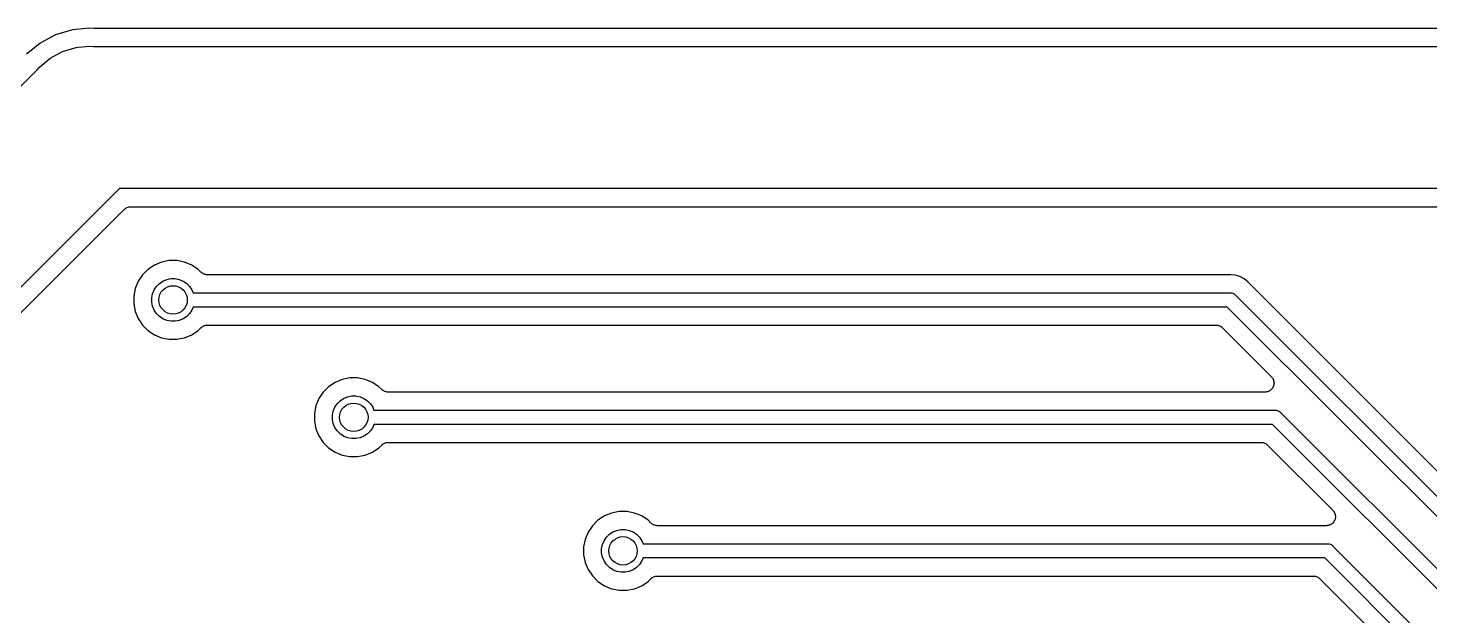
# Model space of a CAD drawing. Extents: x 49 to 143, y -149 to -38.
# Drawn here: x 70 to 89.7, y -79.15 to -70.88 of the extents above; entities that cross this region are included whole.
import ezdxf

# ---------------------------------------------------------------- set-up
doc = ezdxf.new("R2010")
doc.units = 0
doc.layers.add('BLACK', color=7, linetype='CONTINUOUS')

msp = doc.modelspace()

# ---------------------------------------------------------------- linework, layer by layer
at = {"layer": 'BLACK', "linetype": 'CONTINUOUS'}
for p, q in [((70.6202, -70.9001), (70.3838, -70.9718)), ((70.8104, -70.8814), (70.6202, -70.9001)), ((70.8106, -70.8814), (70.8104, -70.8814)), ((70.866, -70.8759), (70.8106, -70.8814)), ((70.9214, -70.8814), (70.866, -70.8759)), ((70.9267, -70.8814), (70.9214, -70.8814)), ((70.9321, -70.882), (70.9267, -70.8814)), ((70.9338, -70.882), (70.9321, -70.882)), ((109.66, -70.882), (70.9338, -70.882)), ((70.1659, -71.0883), (70.018, -71.2097)), ((70.3838, -70.9718), (70.1659, -71.0883)), ((70.7002, -71.1475), (70.866, -71.1312)), ((70.866, -71.1312), (70.9151, -71.136)), ((70.9151, -71.136), (109.679, -71.136)), ((70.018, -71.2097), (69.975, -71.245)), ((70.018, -71.2097), (70.018, -71.2097)), ((70.1555, -71.4255), (70.3077, -71.3005)), ((70.3077, -71.3005), (70.4815, -71.2077)), ((70.4815, -71.2077), (70.67, -71.1505)), ((70.67, -71.1505), (70.7002, -71.1475)), ((64.4786, -77.1092), (70.1242, -71.4636)), ((70.1242, -71.4636), (70.1555, -71.4255)), ((71.2802, -73.136), (66.151, -78.2652)), ((108.22, -73.136), (71.2802, -73.136)), ((70.2309, -74.5445), (71.3482, -73.4272)), ((71.3482, -73.4272), (71.3485, -73.4269)), ((71.3485, -73.4269), (71.3485, -73.4269)), ((71.3485, -73.4269), (71.3486, -73.4269)), ((71.3486, -73.4269), (71.3495, -73.426)), ((71.3495, -73.426), (71.3587, -73.4186)), ((71.3587, -73.4186), (71.3677, -73.4112)), ((71.3677, -73.4112), (71.3683, -73.4109)), ((71.3683, -73.4109), (71.3689, -73.4105)), ((71.3689, -73.4105), (71.3793, -73.4051)), ((71.3793, -73.4051), (71.3896, -73.3996)), ((71.3896, -73.3996), (71.3903, -73.3994)), ((71.3903, -73.3994), (71.3909, -73.3991)), ((71.3909, -73.3991), (71.4021, -73.3958)), ((71.4021, -73.3958), (71.4134, -73.3924)), ((71.4134, -73.3924), (71.414, -73.3924)), ((71.414, -73.3924), (71.4147, -73.3922)), ((71.4147, -73.3922), (71.4263, -73.3911)), ((71.4263, -73.3911), (71.438, -73.39)), ((71.438, -73.39), (107.836, -73.39)), ((71.6812, -74.2711), (71.6041, -74.3482)), ((71.772, -74.2105), (71.6812, -74.2711)), ((71.8728, -74.1687), (71.772, -74.2105)), ((71.9798, -74.1474), (71.8728, -74.1687)), ((72.089, -74.1474), (71.9798, -74.1474)), ((72.196, -74.1687), (72.089, -74.1474)), ((72.2968, -74.2105), (72.196, -74.1687)), ((72.3876, -74.2711), (72.2968, -74.2105)), ((72.4267, -74.3102), (72.3876, -74.2711)), ((71.5435, -74.439), (71.5017, -74.5398)), ((71.6041, -74.3482), (71.5435, -74.439)), ((71.8014, -74.5102), (71.8432, -74.4684)), ((71.8432, -74.4684), (71.8923, -74.4355)), ((71.8923, -74.4355), (71.9469, -74.4129)), ((71.9469, -74.4129), (72.0049, -74.4014)), ((72.0049, -74.4014), (72.0639, -74.4014)), ((72.0639, -74.4014), (72.1219, -74.4129)), ((72.1219, -74.4129), (72.1765, -74.4355)), ((72.1765, -74.4355), (72.2256, -74.4684)), ((72.2256, -74.4684), (72.2674, -74.5102)), ((72.4357, -74.3176), (72.4267, -74.3102)), ((72.4447, -74.3252), (72.4357, -74.3176)), ((72.4453, -74.3255), (72.4447, -74.3252)), ((72.4458, -74.3259), (72.4453, -74.3255)), ((72.4562, -74.3315), (72.4458, -74.3259)), ((72.4664, -74.3371), (72.4562, -74.3315)), ((72.4671, -74.3373), (72.4664, -74.3371)), ((72.4677, -74.3376), (72.4671, -74.3373)), ((72.4789, -74.3411), (72.4677, -74.3376)), ((72.4901, -74.3446), (72.4789, -74.3411)), ((72.4907, -74.3447), (72.4901, -74.3446)), ((72.4914, -74.3449), (72.4907, -74.3447)), ((72.5031, -74.3461), (72.4914, -74.3449)), ((72.5147, -74.3474), (72.5031, -74.3461)), ((72.516, -74.3474), (72.5147, -74.3474)), ((72.5161, -74.3474), (72.516, -74.3474)), ((72.516, -74.3474), (72.516, -74.3474)), ((72.5165, -74.3474), (72.5161, -74.3474)), ((86.8698, -74.3474), (72.5165, -74.3474)), ((86.8751, -74.3469), (86.8698, -74.3474)), ((86.8805, -74.3469), (86.8751, -74.3469)), ((86.8822, -74.3468), (86.8805, -74.3469)), ((86.8934, -74.3457), (86.8822, -74.3468)), ((86.9046, -74.3468), (86.8934, -74.3457)), ((86.9628, -74.3525), (86.9046, -74.3468)), ((86.9046, -74.3468), (86.9046, -74.3468)), ((87.0295, -74.3728), (86.9628, -74.3525)), ((87.091, -74.4056), (87.0295, -74.3728)), ((87.1449, -74.4499), (87.091, -74.4056)), ((87.1521, -74.4586), (87.1449, -74.4499)), ((87.1558, -74.4623), (87.1521, -74.4586)), ((87.1592, -74.4665), (87.1558, -74.4623)), ((87.1604, -74.4678), (87.1592, -74.4665)), ((93.2247, -80.5321), (87.1604, -74.4678)), ((66.4422, -78.3332), (70.2309, -74.5445)), ((70.2309, -74.5445), (70.2309, -74.5445)), ((71.5017, -74.5398), (71.4804, -74.6468)), ((71.4804, -74.6468), (71.4804, -74.756)), ((71.7344, -74.6719), (71.7459, -74.6139)), ((71.7344, -74.7309), (71.7344, -74.6719)), ((71.7459, -74.6139), (71.7685, -74.5593)), ((71.7685, -74.5593), (71.8014, -74.5102)), ((72.2674, -74.5102), (72.3003, -74.5593)), ((72.3003, -74.5593), (72.3177, -74.6014)), ((72.3177, -74.6014), (86.8885, -74.6014)), ((86.8885, -74.6014), (86.8934, -74.6009)), ((86.8934, -74.6009), (86.8983, -74.6014)), ((86.8983, -74.6014), (86.8983, -74.6014)), ((86.8983, -74.6014), (86.913, -74.6028)), ((86.913, -74.6028), (86.9319, -74.6086)), ((86.9319, -74.6086), (86.9492, -74.6178)), ((86.9492, -74.6178), (86.9645, -74.6303)), ((86.9645, -74.6303), (86.9676, -74.6342)), ((86.9676, -74.6342), (93.0584, -80.7249)), ((71.4804, -74.756), (71.5017, -74.863)), ((71.5017, -74.863), (71.5435, -74.9638)), ((71.7459, -74.7889), (71.7344, -74.7309)), ((71.7685, -74.8435), (71.7459, -74.7889)), ((71.8014, -74.8926), (71.7685, -74.8435)), ((72.3003, -74.8435), (72.2674, -74.8926)), ((72.3177, -74.8014), (72.3003, -74.8435)), ((86.852, -74.8014), (72.3177, -74.8014)), ((92.8911, -80.8405), (86.852, -74.8014)), ((71.5435, -74.9638), (71.6041, -75.0546)), ((71.6041, -75.0546), (71.6812, -75.1317)), ((71.8432, -74.9344), (71.8014, -74.8926)), ((71.8923, -74.9673), (71.8432, -74.9344)), ((71.9469, -74.9899), (71.8923, -74.9673)), ((72.0049, -75.0014), (71.9469, -74.9899)), ((72.0639, -75.0014), (72.0049, -75.0014)), ((72.1219, -74.9899), (72.0639, -75.0014)), ((72.1765, -74.9673), (72.1219, -74.9899)), ((72.2256, -74.9344), (72.1765, -74.9673)), ((72.2674, -74.8926), (72.2256, -74.9344)), ((72.4371, -75.084), (72.4462, -75.0766)), ((72.4462, -75.0766), (72.4468, -75.0763)), ((72.4468, -75.0763), (72.4473, -75.0759)), ((72.4473, -75.0759), (72.4578, -75.0705)), ((72.4578, -75.0705), (72.4681, -75.065)), ((72.4681, -75.065), (72.4687, -75.0648)), ((72.4687, -75.0648), (72.4693, -75.0645)), ((72.4693, -75.0645), (72.4806, -75.0612)), ((72.4806, -75.0612), (72.4918, -75.0578)), ((72.4918, -75.0578), (72.4925, -75.0578)), ((72.4925, -75.0578), (72.4931, -75.0576)), ((72.4931, -75.0576), (72.5048, -75.0565)), ((72.5048, -75.0565), (72.5165, -75.0554)), ((72.5165, -75.0554), (86.6942, -75.0554)), ((86.6942, -75.0554), (86.6946, -75.0554)), ((86.6946, -75.0554), (86.6946, -75.0554)), ((86.6946, -75.0554), (86.6946, -75.0554)), ((86.6946, -75.0554), (86.6959, -75.0554)), ((86.6959, -75.0554), (86.7076, -75.0567)), ((86.7076, -75.0567), (86.7193, -75.0579)), ((86.7193, -75.0579), (86.7199, -75.0581)), ((86.7199, -75.0581), (86.7206, -75.0582)), ((86.7206, -75.0582), (86.7318, -75.0617)), ((86.7318, -75.0617), (86.743, -75.0652)), ((86.743, -75.0652), (86.7436, -75.0655)), ((86.7436, -75.0655), (86.7442, -75.0657)), ((86.7442, -75.0657), (86.7545, -75.0713)), ((86.7545, -75.0713), (86.7648, -75.0769)), ((86.7648, -75.0769), (86.7653, -75.0773)), ((86.7653, -75.0773), (86.7659, -75.0776)), ((86.7659, -75.0776), (86.7749, -75.0851)), ((71.6812, -75.1317), (71.772, -75.1923)), ((71.772, -75.1923), (71.8728, -75.2341)), ((71.8728, -75.2341), (71.9798, -75.2554)), ((71.9798, -75.2554), (72.089, -75.2554)), ((72.089, -75.2554), (72.196, -75.2341)), ((72.196, -75.2341), (72.2968, -75.1923)), ((72.2968, -75.1923), (72.3876, -75.1317)), ((72.3876, -75.1317), (72.4267, -75.0926)), ((72.4267, -75.0926), (72.427, -75.0923)), ((72.427, -75.0923), (72.4279, -75.0914)), ((72.427, -75.0923), (72.427, -75.0923)), ((72.427, -75.0923), (72.427, -75.0923)), ((72.4279, -75.0914), (72.4371, -75.084)), ((86.7749, -75.0851), (86.784, -75.0926)), ((86.784, -75.0926), (87.473, -75.7816)), ((74.312, -75.8615), (74.2212, -75.9221)), ((74.4128, -75.8197), (74.312, -75.8615)), ((74.5198, -75.7984), (74.4128, -75.8197)), ((74.629, -75.7984), (74.5198, -75.7984)), ((74.736, -75.8197), (74.629, -75.7984)), ((74.8368, -75.8615), (74.736, -75.8197)), ((74.9276, -75.9221), (74.8368, -75.8615)), ((87.473, -75.7816), (87.4739, -75.7825)), ((87.4739, -75.7825), (87.4739, -75.7825)), ((87.4739, -75.7825), (87.4739, -75.7826)), ((87.4739, -75.7826), (87.4742, -75.7829)), ((87.4742, -75.7829), (87.4819, -75.7925)), ((87.4819, -75.7925), (87.4894, -75.8019)), ((87.4894, -75.8019), (87.4895, -75.8021)), ((87.4895, -75.8021), (87.4897, -75.8022)), ((87.4897, -75.8022), (87.4953, -75.8131)), ((87.4953, -75.8131), (87.5009, -75.8238)), ((87.5009, -75.8238), (87.501, -75.824)), ((87.501, -75.824), (87.5011, -75.8242)), ((87.5011, -75.8242), (87.5045, -75.8359)), ((87.5045, -75.8359), (87.5079, -75.8476)), ((87.5079, -75.8476), (87.5079, -75.8478)), ((87.5079, -75.8478), (87.508, -75.848)), ((87.508, -75.848), (87.5091, -75.8602)), ((87.5091, -75.8602), (87.5102, -75.8723)), ((74.1441, -75.9992), (74.0835, -76.09)), ((74.2212, -75.9221), (74.1441, -75.9992)), ((74.4323, -76.0865), (74.4869, -76.0639)), ((74.4869, -76.0639), (74.5449, -76.0524)), ((74.5449, -76.0524), (74.6039, -76.0524)), ((74.6039, -76.0524), (74.6619, -76.0639)), ((74.6619, -76.0639), (74.7165, -76.0865)), ((74.9667, -75.9612), (74.9276, -75.9221)), ((74.9757, -75.9686), (74.9667, -75.9612)), ((74.9847, -75.9762), (74.9757, -75.9686)), ((74.9853, -75.9765), (74.9847, -75.9762)), ((74.9858, -75.9769), (74.9853, -75.9765)), ((74.9962, -75.9825), (74.9858, -75.9769)), ((75.0064, -75.9881), (74.9962, -75.9825)), ((75.0071, -75.9883), (75.0064, -75.9881)), ((75.0077, -75.9886), (75.0071, -75.9883)), ((75.0189, -75.9921), (75.0077, -75.9886)), ((75.0301, -75.9956), (75.0189, -75.9921)), ((75.0307, -75.9957), (75.0301, -75.9956)), ((75.0314, -75.9959), (75.0307, -75.9957)), ((75.0431, -75.9971), (75.0314, -75.9959)), ((75.0547, -75.9984), (75.0431, -75.9971)), ((75.056, -75.9984), (75.0547, -75.9984)), ((75.0561, -75.9984), (75.056, -75.9984)), ((75.056, -75.9984), (75.056, -75.9984)), ((75.0565, -75.9984), (75.0561, -75.9984)), ((87.3832, -75.9984), (75.0565, -75.9984)), ((87.395, -75.9972), (87.3832, -75.9984)), ((87.4074, -75.9961), (87.395, -75.9972)), ((87.4076, -75.996), (87.4074, -75.9961)), ((87.4078, -75.996), (87.4076, -75.996)), ((87.4192, -75.9925), (87.4078, -75.996)), ((87.4312, -75.989), (87.4192, -75.9925)), ((87.4314, -75.9889), (87.4312, -75.989)), ((87.4316, -75.9888), (87.4314, -75.9889)), ((87.4421, -75.9832), (87.4316, -75.9888)), ((87.4531, -75.9774), (87.4421, -75.9832)), ((87.4532, -75.9773), (87.4531, -75.9774)), ((87.4534, -75.9772), (87.4532, -75.9773)), ((87.4628, -75.9696), (87.4534, -75.9772)), ((87.4723, -75.9618), (87.4628, -75.9696)), ((87.4725, -75.9617), (87.4723, -75.9618)), ((87.4727, -75.9615), (87.4725, -75.9617)), ((87.4803, -75.9523), (87.4727, -75.9615)), ((87.4882, -75.9428), (87.4803, -75.9523)), ((87.4883, -75.9426), (87.4882, -75.9428)), ((87.4885, -75.9424), (87.4883, -75.9426)), ((87.4942, -75.9317), (87.4885, -75.9424)), ((87.5001, -75.921), (87.4942, -75.9317)), ((87.5002, -75.9206), (87.5001, -75.9208)), ((87.5001, -75.9208), (87.5001, -75.921)), ((87.5038, -75.9091), (87.5002, -75.9206)), ((87.5075, -75.8974), (87.5038, -75.9091)), ((87.5076, -75.8969), (87.5075, -75.8971)), ((87.5075, -75.8971), (87.5075, -75.8974)), ((87.5088, -75.8849), (87.5076, -75.8969)), ((87.5102, -75.8727), (87.5088, -75.8849)), ((87.5102, -75.8723), (87.5101, -75.8725)), ((87.5101, -75.8725), (87.5102, -75.8727)), ((74.0417, -76.1908), (74.0204, -76.2978)), ((74.0835, -76.09), (74.0417, -76.1908)), ((74.2744, -76.3229), (74.2859, -76.2649)), ((74.2859, -76.2649), (74.3085, -76.2103)), ((74.3085, -76.2103), (74.3414, -76.1612)), ((74.3414, -76.1612), (74.3832, -76.1194)), ((74.3832, -76.1194), (74.4323, -76.0865)), ((74.7165, -76.0865), (74.7656, -76.1194)), ((74.7656, -76.1194), (74.8074, -76.1612)), ((74.8074, -76.1612), (74.8403, -76.2103)), ((74.8403, -76.2103), (74.8577, -76.2524)), ((74.8577, -76.2524), (87.5235, -76.2524)), ((87.5235, -76.2524), (87.5284, -76.2519)), ((87.5284, -76.2519), (87.5333, -76.2524)), ((87.5333, -76.2524), (87.5333, -76.2524)), ((87.5333, -76.2524), (87.548, -76.2538)), ((87.548, -76.2538), (87.5669, -76.2596)), ((87.5669, -76.2596), (87.5842, -76.2689)), ((74.0204, -76.2978), (74.0204, -76.407)), ((74.0204, -76.407), (74.0417, -76.514)), ((74.2744, -76.3819), (74.2744, -76.3229)), ((74.2859, -76.4399), (74.2744, -76.3819)), ((74.3085, -76.4945), (74.2859, -76.4399)), ((74.8577, -76.4524), (74.8403, -76.4945)), ((87.487, -76.4524), (74.8577, -76.4524)), ((92.102, -81.0674), (87.487, -76.4524)), ((87.5842, -76.2689), (87.5995, -76.2813)), ((87.5995, -76.2813), (87.6026, -76.2852)), ((87.6026, -76.2852), (92.2692, -80.9518)), ((74.0417, -76.514), (74.0835, -76.6148)), ((74.0835, -76.6148), (74.1441, -76.7056)), ((74.3414, -76.5436), (74.3085, -76.4945)), ((74.3832, -76.5854), (74.3414, -76.5436)), ((74.4323, -76.6183), (74.3832, -76.5854)), ((74.4869, -76.6409), (74.4323, -76.6183)), ((74.5449, -76.6524), (74.4869, -76.6409)), ((74.6039, -76.6524), (74.5449, -76.6524)), ((74.6619, -76.6409), (74.6039, -76.6524)), ((74.7165, -76.6183), (74.6619, -76.6409)), ((74.7656, -76.5854), (74.7165, -76.6183)), ((74.8074, -76.5436), (74.7656, -76.5854)), ((74.8403, -76.4945), (74.8074, -76.5436)), ((74.1441, -76.7056), (74.2212, -76.7827)), ((74.2212, -76.7827), (74.312, -76.8433)), ((74.312, -76.8433), (74.4128, -76.8851)), ((74.736, -76.8851), (74.8368, -76.8433)), ((74.8368, -76.8433), (74.9276, -76.7827)), ((74.9276, -76.7827), (74.9667, -76.7436)), ((74.9667, -76.7436), (74.967, -76.7433)), ((74.967, -76.7433), (74.9679, -76.7424)), ((74.967, -76.7433), (74.967, -76.7433)), ((74.967, -76.7433), (74.967, -76.7433)), ((74.9679, -76.7424), (74.9771, -76.735)), ((74.9771, -76.735), (74.9862, -76.7276)), ((74.9862, -76.7276), (74.9868, -76.7273)), ((74.9868, -76.7273), (74.9873, -76.7269)), ((74.9873, -76.7269), (74.9978, -76.7215)), ((74.9978, -76.7215), (75.0081, -76.716)), ((75.0081, -76.716), (75.0087, -76.7158)), ((75.0087, -76.7158), (75.0093, -76.7155)), ((75.0093, -76.7155), (75.0206, -76.7122)), ((75.0206, -76.7122), (75.0318, -76.7088)), ((75.0318, -76.7088), (75.0325, -76.7088)), ((75.0325, -76.7088), (75.0331, -76.7086)), ((75.0331, -76.7086), (75.0448, -76.7075)), ((75.0448, -76.7075), (75.0565, -76.7064)), ((75.0565, -76.7064), (87.3292, -76.7064)), ((87.3292, -76.7064), (87.3296, -76.7064)), ((87.3296, -76.7064), (87.3296, -76.7064)), ((87.3296, -76.7064), (87.3296, -76.7064)), ((87.3296, -76.7064), (87.3309, -76.7064)), ((87.3309, -76.7064), (87.3426, -76.7077)), ((87.3426, -76.7077), (87.3543, -76.7089)), ((87.3543, -76.7089), (87.3549, -76.7091)), ((87.3549, -76.7091), (87.3556, -76.7092)), ((87.3556, -76.7092), (87.3668, -76.7127)), ((87.3668, -76.7127), (87.378, -76.7162)), ((87.378, -76.7162), (87.3786, -76.7165)), ((87.3786, -76.7165), (87.3792, -76.7167)), ((87.3792, -76.7167), (87.3895, -76.7223)), ((87.3895, -76.7223), (87.3998, -76.7279)), ((87.3998, -76.7279), (87.4003, -76.7283)), ((87.4003, -76.7283), (87.4009, -76.7286)), ((87.4009, -76.7286), (87.4099, -76.7361)), ((87.4099, -76.7361), (87.419, -76.7436)), ((87.419, -76.7436), (88.3361, -77.6607)), ((74.4128, -76.8851), (74.5198, -76.9064)), ((74.5198, -76.9064), (74.629, -76.9064)), ((74.629, -76.9064), (74.736, -76.8851)), ((78.0058, -77.8017), (77.9287, -77.8788)), ((78.0966, -77.7411), (78.0058, -77.8017)), ((78.1974, -77.6993), (78.0966, -77.7411)), ((78.3044, -77.678), (78.1974, -77.6993)), ((78.4136, -77.678), (78.3044, -77.678)), ((78.5206, -77.6993), (78.4136, -77.678)), ((78.6214, -77.7411), (78.5206, -77.6993)), ((78.7122, -77.8017), (78.6214, -77.7411)), ((78.7513, -77.8408), (78.7122, -77.8017)), ((78.7603, -77.8482), (78.7513, -77.8408)), ((88.3355, -77.8409), (88.3308, -77.8447)), ((88.3396, -77.836), (88.3355, -77.8409)), ((88.3361, -77.6607), (88.3373, -77.662)), ((88.3373, -77.662), (88.3411, -77.6666)), ((88.3442, -77.8314), (88.3396, -77.836)), ((88.3411, -77.6666), (88.3452, -77.6709)), ((88.3475, -77.8265), (88.3442, -77.8314)), ((88.3452, -77.6709), (88.3488, -77.6763)), ((88.3513, -77.8219), (88.3475, -77.8265)), ((88.3488, -77.6763), (88.3528, -77.6813)), ((88.3544, -77.8162), (88.3513, -77.8219)), ((88.3528, -77.6813), (88.3555, -77.6866)), ((88.358, -77.8109), (88.3544, -77.8162)), ((88.3555, -77.6866), (88.3588, -77.6916)), ((88.3603, -77.8054), (88.358, -77.8109)), ((88.3588, -77.6916), (88.3612, -77.6976)), ((88.3632, -77.8001), (88.3603, -77.8054)), ((88.3612, -77.6976), (88.3642, -77.7034)), ((88.3651, -77.794), (88.3632, -77.8001)), ((88.3642, -77.7034), (88.3659, -77.7091)), ((88.3676, -77.788), (88.3651, -77.794)), ((88.3659, -77.7091), (88.3681, -77.7146)), ((88.3688, -77.7822), (88.3676, -77.788)), ((88.3681, -77.7146), (88.3693, -77.721)), ((88.3706, -77.7765), (88.3688, -77.7822)), ((88.3693, -77.721), (88.3711, -77.7272)), ((88.3713, -77.7701), (88.3706, -77.7765)), ((88.3711, -77.7272), (88.3716, -77.7331)), ((88.3726, -77.7637), (88.3713, -77.7701)), ((88.3716, -77.7331), (88.3728, -77.739)), ((88.3733, -77.7518), (88.3726, -77.7578)), ((88.3726, -77.7578), (88.3726, -77.7637)), ((88.3728, -77.739), (88.3727, -77.7454)), ((88.3727, -77.7454), (88.3733, -77.7518)), ((77.8681, -77.9696), (77.8263, -78.0704)), ((77.9287, -77.8788), (77.8681, -77.9696)), ((78.126, -78.0408), (78.1678, -77.999)), ((78.1678, -77.999), (78.2169, -77.9661)), ((78.2169, -77.9661), (78.2715, -77.9435)), ((78.2715, -77.9435), (78.3295, -77.932)), ((78.3295, -77.932), (78.3885, -77.932)), ((78.3885, -77.932), (78.4465, -77.9435)), ((78.4465, -77.9435), (78.5011, -77.9661)), ((78.5011, -77.9661), (78.5502, -77.999)), ((78.5502, -77.999), (78.592, -78.0408)), ((78.7693, -77.8558), (78.7603, -77.8482)), ((78.7699, -77.8561), (78.7693, -77.8558)), ((78.7704, -77.8565), (78.7699, -77.8561)), ((78.7808, -77.8621), (78.7704, -77.8565)), ((78.791, -77.8677), (78.7808, -77.8621)), ((78.7917, -77.8679), (78.791, -77.8677)), ((78.7923, -77.8682), (78.7917, -77.8679)), ((78.8035, -77.8717), (78.7923, -77.8682)), ((78.8147, -77.8752), (78.8035, -77.8717)), ((78.8153, -77.8753), (78.8147, -77.8752)), ((78.816, -77.8755), (78.8153, -77.8753)), ((78.8277, -77.8767), (78.816, -77.8755)), ((78.8393, -77.878), (78.8277, -77.8767)), ((78.8406, -77.878), (78.8393, -77.878)), ((78.8407, -77.878), (78.8406, -77.878)), ((78.8406, -77.878), (78.8406, -77.878)), ((78.8411, -77.878), (78.8407, -77.878)), ((88.2414, -77.878), (78.8411, -77.878)), ((88.2467, -77.8775), (88.2414, -77.878)), ((88.252, -77.8776), (88.2467, -77.8775)), ((88.2538, -77.8774), (88.252, -77.8776)), ((88.2587, -77.8769), (88.2538, -77.8774)), ((88.2646, -77.8757), (88.2587, -77.8769)), ((88.2705, -77.8752), (88.2646, -77.8757)), ((88.2767, -77.8733), (88.2705, -77.8752)), ((88.283, -77.8721), (88.2767, -77.8733)), ((88.2885, -77.8698), (88.283, -77.8721)), ((88.2943, -77.8681), (88.2885, -77.8698)), ((88.3, -77.8651), (88.2943, -77.8681)), ((88.3059, -77.8626), (88.3, -77.8651)), ((88.3109, -77.8593), (88.3059, -77.8626)), ((88.3162, -77.8565), (88.3109, -77.8593)), ((88.3212, -77.8525), (88.3162, -77.8565)), ((88.3266, -77.8489), (88.3212, -77.8525)), ((88.3308, -77.8447), (88.3266, -77.8489)), ((77.8263, -78.0704), (77.805, -78.1774)), ((77.805, -78.1774), (77.805, -78.2866)), ((78.059, -78.2025), (78.0705, -78.1445)), ((78.059, -78.2615), (78.059, -78.2025)), ((78.0705, -78.1445), (78.0931, -78.0899)), ((78.0931, -78.0899), (78.126, -78.0408)), ((78.592, -78.0408), (78.6249, -78.0899)), ((78.6249, -78.0899), (78.6423, -78.132)), ((78.6423, -78.132), (88.2601, -78.132)), ((88.2601, -78.132), (88.265, -78.1315)), ((88.265, -78.1315), (88.2699, -78.132)), ((88.2699, -78.132), (88.2699, -78.132)), ((88.2699, -78.132), (88.2846, -78.1334)), ((88.2846, -78.1334), (88.3035, -78.1392)), ((88.3035, -78.1392), (88.3208, -78.1485)), ((88.3208, -78.1485), (88.3361, -78.1609)), ((88.3361, -78.1609), (88.3392, -78.1648)), ((88.3392, -78.1648), (90.4181, -80.2437)), ((77.805, -78.2866), (77.8263, -78.3936)), ((77.8263, -78.3936), (77.8681, -78.4944)), ((78.0705, -78.3195), (78.059, -78.2615)), ((78.0931, -78.3741), (78.0705, -78.3195)), ((78.126, -78.4232), (78.0931, -78.3741)), ((78.1678, -78.465), (78.126, -78.4232)), ((78.592, -78.4232), (78.5502, -78.465)), ((78.6249, -78.3741), (78.592, -78.4232)), ((78.6423, -78.332), (78.6249, -78.3741)), ((88.2236, -78.332), (78.6423, -78.332)), ((90.2508, -80.3593), (88.2236, -78.332)), ((77.8681, -78.4944), (77.9287, -78.5852)), ((77.9287, -78.5852), (78.0058, -78.6623)), ((78.2169, -78.4979), (78.1678, -78.465)), ((78.2715, -78.5205), (78.2169, -78.4979)), ((78.3295, -78.532), (78.2715, -78.5205)), ((78.3885, -78.532), (78.3295, -78.532)), ((78.4465, -78.5205), (78.3885, -78.532)), ((78.5011, -78.4979), (78.4465, -78.5205)), ((78.5502, -78.465), (78.5011, -78.4979)), ((78.7122, -78.6623), (78.7513, -78.6232)), ((78.7513, -78.6232), (78.7516, -78.6229)), ((78.7516, -78.6229), (78.7525, -78.622)), ((78.7516, -78.6229), (78.7516, -78.6229)), ((78.7516, -78.6229), (78.7516, -78.6229)), ((78.7525, -78.622), (78.7617, -78.6146)), ((78.7617, -78.6146), (78.7708, -78.6072)), ((78.7708, -78.6072), (78.7714, -78.6069)), ((78.7714, -78.6069), (78.7719, -78.6065)), ((78.7719, -78.6065), (78.7824, -78.6011)), ((78.7824, -78.6011), (78.7927, -78.5956)), ((78.7927, -78.5956), (78.7933, -78.5954)), ((78.7933, -78.5954), (78.7939, -78.5951)), ((78.7939, -78.5951), (78.8052, -78.5918)), ((78.8052, -78.5918), (78.8164, -78.5884)), ((78.8164, -78.5884), (78.8171, -78.5884)), ((78.8171, -78.5884), (78.8177, -78.5882)), ((78.8177, -78.5882), (78.8294, -78.5871)), ((78.8294, -78.5871), (78.8411, -78.586)), ((78.8411, -78.586), (88.0658, -78.586)), ((88.0658, -78.586), (88.0662, -78.586)), ((88.0662, -78.586), (88.0662, -78.586)), ((88.0662, -78.586), (88.0662, -78.586)), ((88.0662, -78.586), (88.0675, -78.586)), ((88.0675, -78.586), (88.0792, -78.5873)), ((88.0792, -78.5873), (88.0909, -78.5885)), ((88.0909, -78.5885), (88.0915, -78.5887)), ((88.0915, -78.5887), (88.0922, -78.5888)), ((88.0922, -78.5888), (88.1034, -78.5923)), ((88.1034, -78.5923), (88.1146, -78.5958)), ((88.1146, -78.5958), (88.1152, -78.5961)), ((88.1152, -78.5961), (88.1158, -78.5963)), ((88.1158, -78.5963), (88.1261, -78.6019)), ((88.1261, -78.6019), (88.1364, -78.6075)), ((88.1364, -78.6075), (88.1369, -78.6079)), ((88.1369, -78.6079), (88.1375, -78.6082)), ((88.1375, -78.6082), (88.1465, -78.6157)), ((88.1465, -78.6157), (88.1556, -78.6232)), ((88.1556, -78.6232), (89.9596, -80.4273)), ((78.0058, -78.6623), (78.0966, -78.7229)), ((78.0966, -78.7229), (78.1974, -78.7647)), ((78.1974, -78.7647), (78.3044, -78.786)), ((78.3044, -78.786), (78.4136, -78.786)), ((78.4136, -78.786), (78.5206, -78.7647)), ((78.5206, -78.7647), (78.6214, -78.7229)), ((78.6214, -78.7229), (78.7122, -78.6623))]:
    msp.add_line(p, q, dxfattribs=at)
at = {"layer": 'BLACK'}
for centre in [(72.0344, -74.7014), (74.5744, -76.3524), (78.359, -78.232)]:
    msp.add_circle(centre, 0.2, dxfattribs=at)

doc.saveas('drawing.dxf')
